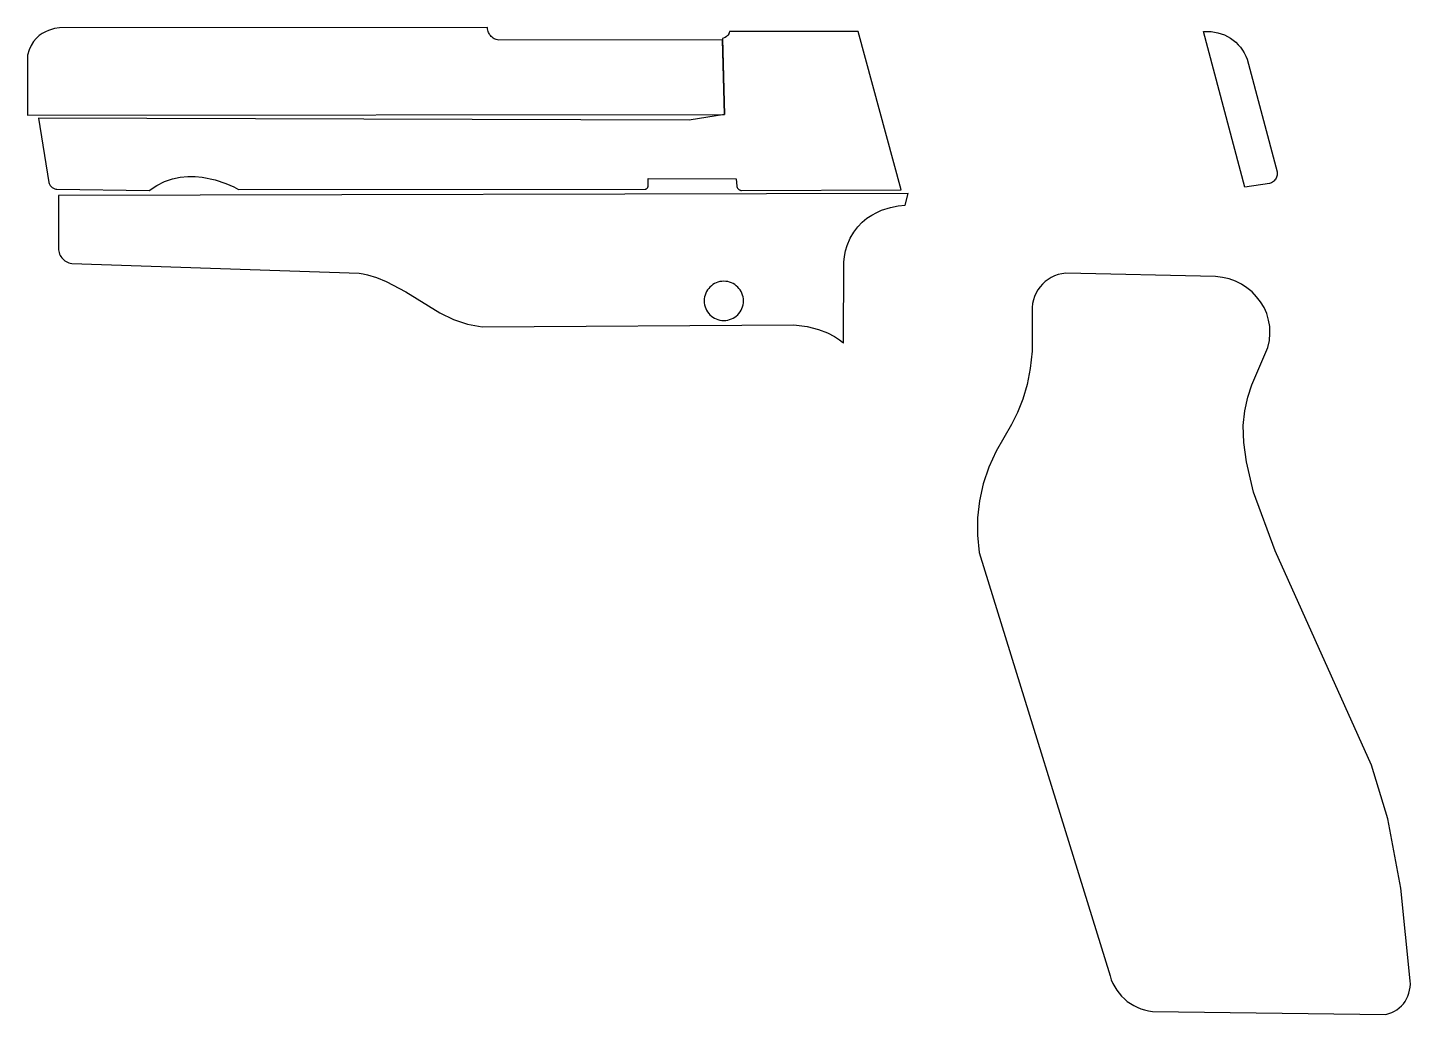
# Model space of a CAD drawing. Header units: metres. Extents: x 11 to 149, y -145 to -47.
import ezdxf

# ---------------------------------------------------------------- set-up
doc = ezdxf.new("R2010")
doc.units = ezdxf.units.M

msp = doc.modelspace()

# ---------------------------------------------------------------- linework, layer by layer
for points in [[(80.333596, -48.301148), (58.154062, -48.319436), (58.030364, -48.30064), (57.910984, -48.27016), (57.796684, -48.228504), (57.687972, -48.17618), (57.585356, -48.11395), (57.489598, -48.042322), (57.401206, -47.962058), (57.320942, -47.873666), (57.249314, -47.777908), (57.18683, -47.675292), (57.134506, -47.56658), (57.092596, -47.45228), (57.061862, -47.3329), (57.043066, -47.209456), (57.036716, -47.082202), (14.588236, -47.108364), (14.087856, -47.181262), (13.798804, -47.251874), (13.494258, -47.35195), (13.181838, -47.486316), (12.869418, -47.660052), (12.564618, -47.877984), (12.275058, -48.145192), (12.008612, -48.466502), (11.7729, -48.846994), (11.575542, -49.291494), (11.424412, -49.805082), (11.424412, -55.76951), (80.553814, -55.708296), (80.33385, -48.300894)], [(93.792294, -47.459392), (81.030318, -47.459392), (81.028286, -47.50562), (81.022698, -47.55007), (81.0133, -47.592996), (81.000854, -47.634144), (80.985106, -47.673768), (80.966818, -47.711614), (80.922876, -47.782734), (80.870806, -47.847504), (80.81264, -47.905924), (80.75041, -47.958248), (80.62214, -48.045116), (80.501998, -48.10887), (80.350106, -48.170846), (80.342486, -48.173386), (80.554068, -55.70982), (77.037184, -56.265064), (12.504166, -56.053482), (13.521182, -62.45479), (13.547852, -62.535816), (13.58138, -62.613286), (13.621512, -62.686692), (13.667994, -62.75578), (13.720318, -62.820296), (13.77823, -62.879732), (13.840968, -62.93358), (13.908532, -62.981586), (13.980414, -63.023496), (14.056106, -63.058802), (14.135608, -63.08725), (14.218158, -63.108332), (14.303248, -63.12154), (23.473664, -63.245746), (24.233124, -62.73419), (25.004522, -62.35192), (25.779222, -62.085728), (26.54935, -61.922406), (27.306016, -61.848492), (28.041092, -61.851032), (28.745942, -61.91631), (30.03169, -62.182502), (31.096204, -62.540642), (31.872174, -62.884304), (32.34817, -63.140082), (72.664574, -63.111888), (72.700388, -63.1063), (72.734932, -63.097156), (72.767952, -63.08471), (72.799448, -63.069216), (72.829166, -63.050928), (72.856598, -63.029846), (72.881998, -63.006224), (72.904858, -62.980316), (72.925178, -62.952122), (72.942704, -62.92215), (72.957182, -62.8904), (72.968612, -62.857126), (72.97674, -62.822328), (72.981312, -62.78626), (72.963278, -62.036452), (81.71815, -62.082172), (81.770474, -62.8142), (81.781142, -62.86246), (81.795874, -62.908942), (81.814924, -62.953392), (81.837784, -62.995556), (81.8642, -63.03518), (81.894172, -63.07201), (81.927446, -63.105792), (81.963768, -63.136526), (82.00263, -63.163958), (82.044032, -63.18758), (82.08772, -63.207392), (82.13344, -63.22314), (82.180938, -63.23457), (82.22996, -63.241682), (98.06051, -63.190628), (93.792802, -47.45863)], [(128.072134, -47.458376), (128.803146, -47.473108), (129.148332, -47.516542), (129.485136, -47.587916), (129.812288, -47.68596), (130.128518, -47.809404), (130.432302, -47.957486), (130.72237, -48.12919), (130.997452, -48.323246), (131.256024, -48.538892), (131.496816, -48.774858), (131.718304, -49.030128), (131.919218, -49.303686), (132.098288, -49.594516), (132.25399, -49.901602), (132.385054, -50.223928), (135.371332, -61.373004), (135.382508, -61.48578), (135.381492, -61.597032), (135.368792, -61.706252), (135.344916, -61.812424), (135.310372, -61.91504), (135.265668, -62.013084), (135.211312, -62.106048), (135.147812, -62.192916), (135.075676, -62.27318), (134.995412, -62.345824), (134.907528, -62.410086), (134.812532, -62.465458), (134.710932, -62.510924), (134.603236, -62.545722), (132.14858, -62.924944), (128.071118, -47.458122)], [(98.77425, -63.5508), (14.474952, -63.73876), (14.482572, -69.115432), (14.50467, -69.264276), (14.540992, -69.408294), (14.590268, -69.54647), (14.652244, -69.678296), (14.726158, -69.80301), (14.810994, -69.91985), (14.906244, -70.028054), (15.011146, -70.12686), (15.124938, -70.215506), (15.247112, -70.293484), (15.376906, -70.359778), (15.513558, -70.41388), (15.656306, -70.454774), (15.804388, -70.481952), (44.30903, -71.446644), (44.705016, -71.505572), (45.124624, -71.600822), (46.021752, -71.888096), (46.97476, -72.282812), (48.946562, -73.29424), (52.320698, -75.379834), (53.65623, -76.030836), (55.06339, -76.496672), (56.523382, -76.769976), (87.411052, -76.583032), (88.74252, -76.748386), (89.860882, -77.030834), (90.769186, -77.37856), (91.470226, -77.739494), (91.967304, -78.061566), (92.263214, -78.29296), (92.361258, -78.381606), (92.37091, -70.35927), (92.434156, -69.791326), (92.54617, -69.231764), (92.711778, -68.685156), (93.012768, -67.985386), (93.370654, -67.372992), (93.775022, -66.842132), (94.215204, -66.386964), (94.680786, -66.001646), (95.161354, -65.680336), (95.645986, -65.417446), (96.124522, -65.20688), (97.02038, -64.919606), (97.764854, -64.772032), (98.461576, -64.710056), (98.775012, -63.550546)], [(80.479138, -72.24649), (80.280002, -72.25665), (80.086454, -72.286114), (79.899764, -72.33412), (79.720694, -72.399652), (79.550514, -72.481694), (79.389986, -72.57923), (79.240126, -72.691244), (79.10195, -72.816974), (78.97622, -72.95515), (78.864206, -73.105264), (78.76667, -73.265792), (78.684628, -73.435972), (78.619096, -73.615042), (78.57109, -73.801732), (78.541626, -73.995026), (78.531466, -74.194162), (78.541626, -74.393298), (78.57109, -74.586592), (78.619096, -74.773282), (78.684628, -74.952352), (78.76667, -75.122532), (78.864206, -75.28306), (78.97622, -75.43292), (79.10195, -75.57135), (79.240126, -75.69708), (79.389986, -75.809094), (79.550514, -75.90663), (79.720694, -75.988672), (79.899764, -76.054204), (80.086454, -76.10221), (80.280002, -76.131674), (80.479138, -76.141834), (80.678274, -76.131674), (80.871568, -76.10221), (81.058258, -76.054204), (81.237328, -75.988672), (81.407508, -75.90663), (81.568036, -75.809094), (81.71815, -75.69708), (81.856326, -75.57135), (81.982056, -75.43292), (82.09407, -75.28306), (82.191606, -75.122532), (82.273648, -74.952352), (82.33918, -74.773282), (82.387186, -74.586592), (82.41665, -74.393298), (82.42681, -74.194162), (82.41665, -73.995026), (82.387186, -73.801732), (82.33918, -73.615042), (82.273648, -73.435972), (82.191606, -73.265792), (82.09407, -73.105264), (81.982056, -72.95515), (81.856326, -72.816974), (81.71815, -72.691244), (81.568036, -72.57923), (81.407508, -72.481694), (81.237328, -72.399652), (81.058258, -72.33412), (80.871568, -72.286114), (80.678274, -72.25665), (80.479138, -72.24649)], [(114.394742, -71.455026), (114.013996, -71.501762), (113.646458, -71.58736), (113.294414, -71.709534), (112.959896, -71.866252), (112.64519, -72.055228), (112.352582, -72.274176), (112.084104, -72.521064), (111.842042, -72.793606), (111.628682, -73.08977), (111.44631, -73.40727), (111.296958, -73.74382), (111.182658, -74.097388), (111.10595, -74.465688), (111.068866, -74.846688), (111.070136, -79.170022), (110.870238, -80.897222), (110.554262, -82.479896), (110.134146, -83.92922), (109.621574, -85.256116), (109.028484, -86.472014), (107.491276, -89.09939), (106.770678, -90.686128), (106.214418, -92.33154), (105.831894, -94.019116), (105.632504, -95.731838), (105.6259, -97.45345), (105.82148, -99.166934), (118.79072, -141.16685), (118.91518, -141.546326), (119.068342, -141.910054), (119.248174, -142.256764), (119.453914, -142.58544), (119.683784, -142.894812), (119.93626, -143.183864), (120.210072, -143.45158), (120.503696, -143.69669), (120.815608, -143.918178), (121.144284, -144.114774), (121.4882, -144.285462), (121.846086, -144.429226), (122.216418, -144.544796), (122.597672, -144.631156), (122.988324, -144.687036), (146.151854, -144.985486), (146.449288, -144.913858), (146.731736, -144.81302), (146.998182, -144.68475), (147.24761, -144.530826), (147.479004, -144.35328), (147.691348, -144.153636), (147.883372, -143.933926), (148.054314, -143.695928), (148.202904, -143.44142), (148.32838, -143.171926), (148.429472, -142.889732), (148.505164, -142.596362), (148.554694, -142.293594), (148.576538, -141.983206), (148.570188, -141.66723), (147.649438, -132.457444), (146.341338, -125.593602), (144.715738, -120.254522), (135.156448, -98.998024), (133.020054, -93.16974), (132.31622, -90.166444), (132.05079, -88.250014), (132.008372, -86.57336), (132.153152, -85.088984), (132.44957, -83.749388), (132.86232, -82.50682), (134.431024, -78.810104), (134.590282, -78.11135), (134.654036, -77.421486), (134.62762, -76.746354), (134.516368, -76.091034), (134.325868, -75.461368), (134.0612, -74.862944), (133.727952, -74.301096), (133.331458, -73.781412), (132.877306, -73.309226), (132.37083, -72.89038), (131.817364, -72.530208), (131.222496, -72.234298), (130.59156, -72.008238), (129.92989, -71.857616), (129.24282, -71.787766), (114.394488, -71.45528)]]:
    msp.add_lwpolyline(points)

doc.saveas('drawing.dxf')
